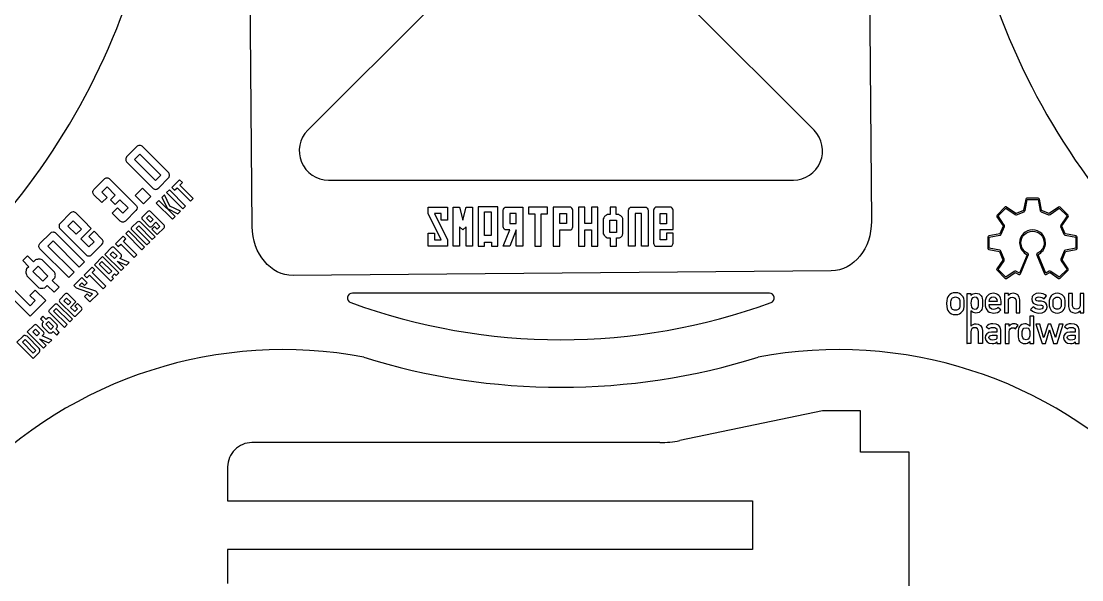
# Model space of a CAD drawing. Extents: x 699 to 13006, y 967 to 6587.
# Drawn here: x 3658.2 to 3966.7, y 3979.3 to 4142 of the extents above; entities that cross this region are included whole.
import ezdxf

# ---------------------------------------------------------------- set-up
doc = ezdxf.new("R2010")
doc.units = 0
doc.layers.add('Plantilla_LASERCUT_Illustrator_V2.0', color=7, linetype='CONTINUOUS')

msp = doc.modelspace()

# ---------------------------------------------------------------- linework, layer by layer
at = {"layer": 'Plantilla_LASERCUT_Illustrator_V2.0', "color": 3}
for points in [[(3725.36988, 4082.1804), (3723.251475, 4334.02281)], [(3903.382778, 4332.486915), (3905.498183, 4083.75855)], [(3691.70286, 4105.373048), (3688.95321, 4102.623398)], [(3700.90653, 4098.002468), (3693.535958, 4105.373048)], [(3688.95321, 4100.7903), (3696.32379, 4093.419728)], [(3679.302803, 4092.97299), (3682.357973, 4096.028153)], [(3683.88555, 4096.028153), (3691.548908, 4088.364795)], [(3698.144153, 4093.432455), (3701.046563, 4096.334858)], [(3686.966168, 4083.782047), (3684.662063, 4086.086152), (3686.189648, 4087.613738), (3687.717225, 4086.086152), (3689.24481, 4087.613738), (3686.864325, 4089.994215), (3685.4895, 4088.619398), (3684.140138, 4089.968753), (3685.514963, 4091.343578), (3683.134478, 4093.724063), (3681.6069, 4092.196478), (3683.134478, 4090.6689), (3681.6069, 4089.141315)], [(3681.6069, 4089.141315), (3679.302803, 4091.445413)], [(3950.405641, 4090.154805), (3950.405641, 4090.151805), (3949.799798, 4086.89928), (3949.799798, 4086.89628)], [(3950.193293, 4086.833482), (3950.791336, 4090.05321), (3950.793091, 4090.05333)], [(3954.001291, 4090.453898), (3950.769068, 4090.453898), (3950.769466, 4090.453035)], [(3950.793091, 4090.05333), (3953.976908, 4090.05333), (3954.578071, 4086.827355), (3954.579571, 4086.827355)], [(3950.796091, 4090.06848), (3950.797591, 4090.07673)], [(3950.797591, 4090.07673), (3950.797591, 4090.06998)], [(3954.970958, 4086.903142), (3954.366676, 4090.143165)], [(3672.506273, 4086.12021), (3669.461303, 4083.07524)], [(3676.33272, 4083.824737), (3674.037248, 4086.12021)], [(3691.548908, 4086.83721), (3688.493745, 4083.782047)], [(3694.98171, 4086.553725), (3693.40776, 4084.979775)], [(3699.71667, 4082.605732), (3695.768678, 4086.553725)], [(3799.32372, 4087.833068), (3804.07056, 4087.833068), (3804.07056, 4076.422672), (3802.184813, 4076.422672), (3802.184813, 4081.181497), (3800.276085, 4076.422672), (3798.387345, 4076.422672), (3800.276085, 4081.181497)], [(3798.387345, 4082.133862), (3798.387345, 4086.895687)], [(3817.710465, 4087.833068), (3812.963625, 4087.833068), (3812.963625, 4076.422672), (3814.852373, 4076.422672), (3814.852373, 4081.181497), (3817.710465, 4081.181497)], [(3818.64684, 4082.133862), (3818.64684, 4086.895687)], [(3831.997935, 4085.666512), (3831.248438, 4085.666512), (3831.248438, 4087.833068), (3829.526588, 4087.833068), (3829.526588, 4085.666512), (3828.714128, 4085.666512)], [(3840.515258, 4086.895687), (3840.515258, 4076.422672), (3838.62552, 4076.422672), (3838.62552, 4085.943322), (3836.751773, 4085.943322), (3836.751773, 4076.422672), (3834.83505, 4076.422672), (3834.83505, 4086.895687)], [(3835.768425, 4087.833068), (3839.581883, 4087.833068)], [(3842.12319, 4086.895687), (3842.12319, 4077.375037)], [(3846.870023, 4087.833068), (3843.060563, 4087.833068)], [(3847.807395, 4084.022602), (3847.807395, 4086.895687)], [(3944.333408, 4087.772655), (3944.347508, 4087.788255), (3942.053723, 4085.502277), (3942.052223, 4085.499277)], [(3944.178428, 4082.585805), (3944.175428, 4082.592555), (3942.357886, 4085.24079), (3944.612633, 4087.48773), (3947.295218, 4085.646765)], [(3947.537333, 4085.966122), (3947.534333, 4085.969122), (3944.811151, 4087.839743), (3944.809651, 4087.839743)], [(3949.794923, 4086.88083), (3949.776248, 4086.87783), (3947.580833, 4085.970622), (3947.576333, 4085.969122)], [(3947.748046, 4085.607765), (3949.910671, 4086.50091), (3949.876321, 4086.48996)], [(3954.896543, 4086.49008), (3954.862193, 4086.50103), (3957.018571, 4085.609445)], [(3957.201016, 4085.966692), (3957.192991, 4085.969692), (3954.997583, 4086.878467), (3954.980408, 4086.881467)], [(3959.966138, 4087.843193), (3959.963138, 4087.840193), (3957.241516, 4085.972692), (3957.240016, 4085.971192)], [(3957.469831, 4085.643795), (3960.158663, 4087.491), (3962.411843, 4085.2425), (3960.594316, 4082.592705), (3960.591316, 4082.585955)], [(3962.721991, 4085.498002), (3962.718991, 4085.501002), (3960.433013, 4087.782293)], [(3681.657173, 4078.500285), (3679.3617, 4080.795757), (3677.831723, 4079.26578), (3679.3617, 4077.735795), (3677.846708, 4076.22081), (3675.473295, 4078.594222), (3678.518265, 4081.639192), (3676.33272, 4083.824737)], [(3692.745803, 4083.53085), (3697.087275, 4079.189377), (3696.3003, 4078.402395), (3692.352308, 4082.350387), (3691.57845, 4081.57653), (3695.526443, 4077.628537), (3694.72635, 4076.828452), (3690.384878, 4081.169925)], [(3690.384878, 4081.956892), (3691.95882, 4083.530842)], [(3693.40776, 4084.192807), (3695.381753, 4082.218815)], [(3696.168728, 4082.218807), (3697.34919, 4083.39927), (3698.529653, 4082.218807), (3697.742678, 4081.431832), (3696.955695, 4082.218807), (3696.168728, 4081.43184), (3697.74924, 4079.851335), (3699.71667, 4081.818765)], [(3827.51193, 4084.397355), (3827.51193, 4080.025267)], [(3833.196143, 4080.025267), (3833.196143, 4084.522275)], [(3847.807395, 4077.375037), (3847.807395, 4080.228135), (3845.917658, 4080.228135), (3845.917658, 4078.339395), (3844.012928, 4078.339395), (3844.012928, 4081.294425), (3847.807395, 4081.294425), (3847.807395, 4084.022602)], [(3942.022598, 4085.027707), (3943.835453, 4082.38416)], [(3943.847903, 4082.329485), (3943.844903, 4082.32146), (3942.873676, 4080.060465), (3942.872176, 4080.053715)], [(3961.891171, 4080.06552), (3960.927751, 4082.321827), (3960.923251, 4082.329852)], [(3960.935701, 4082.384527), (3962.750116, 4085.028075), (3962.750116, 4085.029575)], [(3663.618195, 4077.23613), (3666.663165, 4080.2811)], [(3668.19315, 4080.280102), (3676.578555, 4071.89469), (3675.048578, 4070.364712), (3667.41267, 4078.00062), (3665.913668, 4076.501617), (3673.549575, 4068.86571), (3672.003608, 4067.319742), (3663.618195, 4075.705147)], [(3669.4623, 4081.545255), (3677.082218, 4073.925337)], [(3800.276085, 4081.181497), (3799.32372, 4081.181497)], [(3942.837751, 4080.027165), (3939.691411, 4079.444737), (3939.684661, 4079.443237)], [(3942.850216, 4075.303282), (3942.843466, 4075.306282), (3939.800183, 4075.866847), (3939.800183, 4079.058472), (3942.913733, 4079.634645), (3942.915233, 4079.634645)], [(3943.246261, 4079.918835), (3944.198753, 4082.140792)], [(3960.570991, 4082.140942), (3960.562966, 4082.156542), (3961.523266, 4079.908042)], [(3961.855853, 4079.634787), (3961.857353, 4079.634787), (3964.974023, 4079.057047), (3964.974023, 4075.86855), (3961.930741, 4075.306425), (3961.923991, 4075.304925)], [(3965.087446, 4079.44254), (3965.037496, 4079.258295), (3965.073421, 4079.447227), (3961.934896, 4080.028095)], [(3678.612203, 4073.92434), (3681.657173, 4076.96931)], [(3828.589215, 4078.886032), (3829.463625, 4078.886032), (3829.463625, 4076.422672), (3831.306398, 4076.422672), (3831.306398, 4078.886032), (3832.180815, 4078.886032)], [(3843.060563, 4076.422672), (3846.870023, 4076.422672)], [(3939.402031, 4079.077852), (3939.402031, 4075.84875)], [(3965.373196, 4075.849627), (3965.373196, 4079.07873)], [(3662.333055, 4072.45332), (3661.74045, 4071.860715), (3659.991615, 4073.60955), (3658.617533, 4072.235467), (3660.366368, 4070.486632), (3659.69481, 4069.815075)], [(3684.45285, 4076.024872), (3682.48542, 4074.057435), (3687.22038, 4069.322475), (3688.007348, 4070.109442), (3686.033355, 4072.083435), (3688.79433, 4070.896425), (3689.581305, 4071.6834), (3686.820338, 4072.870417)], [(3687.213818, 4074.050887), (3685.239833, 4076.02488)], [(3686.820338, 4072.870417), (3687.213818, 4073.263897)], [(3939.694028, 4075.480252), (3939.695528, 4075.480252), (3942.752866, 4074.916567)], [(3942.802816, 4074.866692), (3943.752188, 4072.476097), (3943.755188, 4072.468072)], [(3944.111813, 4072.6458), (3943.168688, 4075.023907), (3943.167188, 4075.026907)], [(3950.535743, 4074.12612), (3950.777768, 4073.980905), (3948.554251, 4068.598545), (3947.531498, 4069.14975)], [(3948.890506, 4068.366172), (3948.893506, 4068.372922), (3951.154493, 4073.844277), (3951.154493, 4073.845777)], [(3950.589541, 4074.584235), (3950.580166, 4074.59226), (3950.567716, 4074.600285)], [(3951.024946, 4074.301732), (3951.020446, 4074.304732), (3950.736256, 4074.47337), (3950.734756, 4074.47337)], [(3953.603206, 4073.85396), (3953.603206, 4073.85246), (3955.870441, 4068.39672)], [(3954.035731, 4074.475357), (3954.032731, 4074.473857), (3953.759476, 4074.308347)], [(3953.978288, 4073.99253), (3953.973788, 4074.001905), (3953.973788, 4074.00153)], [(3953.973788, 4074.00153), (3953.976788, 4073.99703)], [(3957.236543, 4069.148047), (3956.216911, 4068.599985), (3953.984026, 4073.974522), (3954.236971, 4074.127545), (3954.230221, 4074.126045)], [(3954.196546, 4074.600285), (3954.179371, 4074.589335), (3954.163771, 4074.573735)], [(3961.602323, 4075.020735), (3960.649838, 4072.637947)], [(3961.013851, 4072.477057), (3961.015351, 4072.480057), (3961.974083, 4074.873772)], [(3962.019308, 4074.917497), (3965.075078, 4075.481182), (3965.078078, 4075.482682)], [(3667.814445, 4068.908685), (3664.207853, 4072.515277)], [(3943.756688, 4072.427422), (3942.012541, 4069.893172)], [(3947.070863, 4069.121647), (3944.608441, 4067.433712), (3942.353693, 4069.68378), (3944.086913, 4072.202415), (3944.088413, 4072.203915)], [(3960.691988, 4072.196047), (3962.411153, 4069.68054), (3960.161093, 4067.43048), (3957.692431, 4069.126222)], [(3962.748631, 4069.89915), (3961.013851, 4072.433407), (3961.012351, 4072.436407)], [(3659.75781, 4067.84739), (3663.25548, 4064.34972)], [(3665.0193, 4064.302755), (3665.721833, 4065.005287), (3667.705508, 4063.021605), (3669.189518, 4064.505615), (3667.205843, 4066.489297), (3667.908375, 4067.19183)], [(3893.843273, 4069.293015), (3737.257853, 4067.917155)], [(3942.045316, 4069.42785), (3942.049816, 4069.42335), (3944.343601, 4067.134245)], [(3944.807356, 4067.085892), (3944.810356, 4067.087392), (3947.310248, 4068.800317), (3947.314748, 4068.804817)], [(3947.330798, 4068.804817), (3947.333798, 4068.803317), (3948.436186, 4068.208402), (3948.437686, 4068.206902)], [(3956.327956, 4068.20778), (3956.329456, 4068.20928), (3957.442778, 4068.805755), (3957.447278, 4068.808755)], [(3957.461378, 4068.79938), (3957.462878, 4068.79938), (3959.959651, 4067.084895), (3959.964151, 4067.081895)], [(3960.421651, 4067.12712), (3960.423151, 4067.12862), (3962.720056, 4069.425532), (3962.726806, 4069.432282)], [(3670.958693, 4062.530715), (3669.38475, 4060.956765)], [(3672.932685, 4061.34369), (3671.74566, 4062.530715)], [(3675.693653, 4058.582722), (3674.506635, 4059.76974), (3673.71966, 4058.982772), (3674.506643, 4058.195797), (3673.71966, 4057.408815), (3672.49329, 4058.635192), (3674.067233, 4060.209142), (3672.932685, 4061.34369)], [(3933.318188, 4048.13997), (3933.318188, 4062.68151), (3934.461143, 4062.68151), (3934.461143, 4062.09201)], [(3945.365221, 4062.07881), (3945.346846, 4062.07881), (3945.346846, 4062.68151), (3944.203891, 4062.68151), (3944.203891, 4057.043835), (3944.204131, 4057.043835)], [(3947.578868, 4060.398885), (3947.578868, 4057.043835), (3948.706981, 4057.043835), (3948.706981, 4060.79631)], [(3955.751933, 4061.156535), (3956.456491, 4061.977635)], [(3963.981316, 4059.319935), (3963.981316, 4062.68151), (3962.853068, 4062.68151), (3962.853068, 4058.92251), (3962.852708, 4058.92251)], [(3966.194618, 4057.64661), (3966.226118, 4057.64661), (3966.226118, 4057.043835), (3967.349363, 4057.043835), (3967.349363, 4062.68151), (3966.226118, 4062.68151), (3966.226118, 4059.319935)], [(3666.36186, 4057.933882), (3667.93581, 4059.507825)], [(3668.722778, 4059.507825), (3673.064258, 4055.166352), (3672.27729, 4054.379385), (3668.329298, 4058.327377), (3667.55544, 4057.55352), (3671.503433, 4053.605527), (3670.70334, 4052.805435), (3666.36186, 4057.146915)], [(3669.384735, 4060.16979), (3673.332728, 4056.221797)], [(3674.11971, 4056.221805), (3675.693653, 4057.795747)], [(3934.461143, 4057.64661), (3934.448018, 4053.174885)], [(3942.100553, 4060.372635), (3939.727546, 4060.372635)], [(3939.727546, 4059.43656), (3943.241813, 4059.43656)], [(3943.126853, 4057.89621), (3942.299206, 4058.58921)], [(3943.241813, 4059.43656), (3943.241813, 4060.372635)], [(3944.204131, 4057.043835), (3945.347078, 4057.043835), (3945.347078, 4060.398885)], [(3952.562828, 4058.77011), (3951.774571, 4057.986735), (3951.774571, 4057.986435)], [(3953.763188, 4059.410835), (3954.763343, 4059.32016)], [(3954.955538, 4060.398885), (3954.019501, 4060.470135)], [(3665.699895, 4055.461882), (3665.385105, 4055.147092), (3664.480088, 4056.05211), (3663.771818, 4055.343832), (3664.676835, 4054.438815), (3664.33581, 4054.097797)], [(3668.53302, 4053.625717), (3666.670515, 4055.488222)], [(3951.593926, 4048.13997), (3952.730326, 4048.13997), (3952.730326, 4056.04866), (3951.593926, 4056.04866), (3951.593926, 4053.174885)], [(3661.890045, 4053.46206), (3659.922608, 4051.494645), (3664.657575, 4046.75967), (3665.444543, 4047.546645), (3663.47055, 4049.520645), (3666.231518, 4048.33362), (3667.018485, 4049.120595), (3664.257525, 4050.30762)], [(3664.651005, 4051.488045), (3662.677013, 4053.46206)], [(3664.36203, 4053.074722), (3666.172065, 4051.264695)], [(3667.090215, 4051.23852), (3667.457468, 4051.605795), (3668.480528, 4050.58272), (3669.241268, 4051.343445), (3668.218208, 4052.36652), (3668.58546, 4052.733772)], [(3934.448018, 4051.494945), (3934.448018, 4048.13997), (3933.311498, 4048.13997), (3933.318188, 4048.13997)], [(3937.809496, 4051.88577), (3937.809496, 4048.13997), (3936.686243, 4048.13997), (3936.686243, 4051.494945)], [(3938.906461, 4053.01566), (3939.798226, 4052.34066)], [(3942.023318, 4052.05332), (3942.023318, 4051.46217), (3940.451813, 4051.46217)], [(3942.023318, 4048.13997), (3943.159703, 4048.13997), (3943.159703, 4051.989195)], [(3945.552428, 4053.174885), (3945.539303, 4053.174885), (3945.539303, 4053.777585), (3944.402783, 4053.777585), (3944.402783, 4048.13997), (3944.402888, 4048.13997)], [(3944.402888, 4048.13997), (3945.539288, 4048.13997), (3945.539288, 4051.53267)], [(3947.386673, 4052.41791), (3948.201181, 4053.406485)], [(3961.698203, 4053.01566), (3962.589968, 4052.34066)], [(3964.815188, 4052.05332), (3964.815188, 4051.46217), (3963.243556, 4051.46217)], [(3964.815188, 4048.13997), (3965.938298, 4048.13997), (3965.938298, 4051.989195)], [(3658.68354, 4050.25557), (3656.899725, 4048.47177), (3661.634685, 4043.736795), (3663.379148, 4045.48122)], [(3663.379148, 4046.68797), (3659.863988, 4050.20307)], [(3664.257525, 4050.30762), (3664.651013, 4050.70107)], [(3940.670153, 4050.526095), (3942.023318, 4050.526095), (3942.023318, 4050.115545)], [(3941.998741, 4048.640895), (3942.023791, 4048.640895), (3942.023791, 4048.13997), (3942.023318, 4048.13997)], [(3951.593926, 4048.722945), (3951.593926, 4048.13997)], [(3963.455461, 4050.526095), (3964.815061, 4050.526095), (3964.815061, 4050.115545), (3964.815188, 4050.115545)], [(3964.788781, 4048.640895), (3964.815031, 4048.640895), (3964.815031, 4048.13997), (3964.815188, 4048.13997)]]:
    msp.add_lwpolyline(points, dxfattribs=at)
at = {"layer": 'Plantilla_LASERCUT_Illustrator_V2.0', "color": 5}
for points in [[(3741.534252, 4110.199316), (3778.084617, 4146.749666)], [(3888.802205, 4110.199316), (3852.251847, 4146.749666)], [(3747.54344, 4095.691864), (3882.793025, 4095.691864)], [(3875.833565, 4062.779651), (3754.502885, 4062.779651)], [(3891.29393, 4028.465779), (3849.738192, 4019.849329)], [(3902.341685, 4028.465779), (3891.29393, 4028.465779)], [(3902.341685, 4016.426629), (3902.341685, 4028.465779)], [(3843.986907, 4019.259379), (3725.29436, 4019.259379)], [(3916.505473, 4016.426629), (3902.341685, 4016.426629)], [(3916.505473, 3973.935154), (3916.505473, 4016.426629)], [(3718.212522, 4012.177429), (3718.212522, 4002.262804)], [(3718.212522, 4002.262804), (3870.898085, 4002.262804)], [(3870.898085, 4002.262804), (3870.898085, 3988.099054)], [(3718.212522, 3988.099054), (3718.212522, 3978.184354)], [(3870.898085, 3988.099054), (3718.212522, 3988.099054)]]:
    msp.add_lwpolyline(points, dxfattribs=at)
at = {"layer": 'Plantilla_LASERCUT_Illustrator_V2.0', "color": 3}
for points in [[(3697.240335, 4095.558338), (3691.104548, 4101.694125), (3692.632133, 4103.22171), (3698.76792, 4097.085923)], [(3704.270985, 4094.242823), (3705.031733, 4095.00357), (3704.23164, 4095.803655), (3701.949413, 4093.521428), (3702.749498, 4092.721343), (3703.510245, 4093.482083), (3707.44512, 4089.547215), (3708.205853, 4090.307948)], [(3691.306245, 4091.177288), (3693.724913, 4088.75862), (3695.888985, 4090.9227), (3693.470318, 4093.341368)], [(3701.249955, 4092.82197), (3700.462973, 4092.034995), (3705.197933, 4087.300035), (3705.984915, 4088.08701)], [(3697.43979, 4089.01179), (3702.17475, 4084.27683), (3702.961733, 4085.063805), (3698.226773, 4089.798765)], [(3699.85317, 4091.398965), (3699.092423, 4090.638218), (3700.66638, 4087.3854), (3703.7487, 4085.850795), (3704.535668, 4086.637762), (3701.42712, 4088.09367)], [(3695.775428, 4083.39927), (3694.594965, 4084.579732), (3695.381948, 4085.366715), (3696.56241, 4084.186252)], [(3776.518928, 4087.833068), (3782.206133, 4087.833068), (3782.206133, 4084.022602), (3780.313395, 4084.022602), (3780.313395, 4085.928337), (3778.411665, 4085.928337), (3782.206133, 4078.339395), (3782.206133, 4076.422672), (3776.518928, 4076.422672), (3776.518928, 4080.228135), (3778.411665, 4080.228135), (3778.411665, 4078.339395), (3780.313395, 4078.339395), (3776.518928, 4085.928337)], [(3787.601535, 4087.833068), (3789.490275, 4087.833068), (3789.490275, 4076.422672), (3787.601535, 4076.422672), (3787.601535, 4082.133862), (3786.65217, 4081.181497), (3785.699805, 4082.133862), (3785.699805, 4076.422672), (3783.807068, 4076.422672), (3783.807068, 4087.833068), (3785.699805, 4087.833068), (3786.65217, 4084.022602)], [(3791.071223, 4087.86804), (3791.071223, 4076.422672), (3792.95697, 4076.422672), (3792.95697, 4077.62487), (3794.986613, 4077.62487), (3794.986613, 4076.422672), (3796.78242, 4076.422672), (3796.78242, 4087.86804)], [(3794.8617, 4086.41601), (3794.8617, 4079.525602), (3792.95697, 4079.525602), (3792.95697, 4086.41601)], [(3800.276085, 4083.070237), (3802.184813, 4083.070237), (3802.184813, 4085.928337), (3800.276085, 4085.928337)], [(3809.43798, 4085.916345), (3811.26876, 4085.916345), (3811.26876, 4087.833068), (3805.772423, 4087.833068), (3805.772423, 4085.916345), (3807.599205, 4085.916345), (3807.599205, 4076.422672), (3809.43798, 4076.422672)], [(3814.852373, 4085.928337), (3816.7611, 4085.928337), (3816.7611, 4083.070237), (3814.852373, 4083.070237)], [(3824.04924, 4087.833068), (3824.04924, 4083.070237), (3822.14451, 4083.070237), (3822.14451, 4087.833068), (3820.258763, 4087.833068), (3820.258763, 4076.422672), (3822.14451, 4076.422672), (3822.14451, 4081.181497), (3824.04924, 4081.181497), (3824.04924, 4076.422672), (3825.938978, 4076.422672), (3825.938978, 4087.833068)], [(3831.997935, 4085.666512)], [(3835.768425, 4087.833068)], [(3845.917658, 4082.961315), (3844.012928, 4082.961315), (3844.012928, 4085.928337), (3845.917658, 4085.928337)], [(3675.646178, 4081.451317), (3674.131185, 4079.936332), (3671.757773, 4082.309745), (3673.272758, 4083.824737)], [(3829.401668, 4080.462975), (3829.401668, 4084.069575), (3831.306398, 4084.069575), (3831.306398, 4080.462975)], [(3687.86922, 4077.841057), (3688.629968, 4078.601805), (3687.829875, 4079.401897), (3685.547648, 4077.119662), (3686.347733, 4076.319577), (3687.10848, 4077.080325), (3691.043355, 4073.14545), (3691.804088, 4073.90619)], [(3689.331278, 4080.903292), (3688.544295, 4080.116317), (3693.279263, 4075.381357), (3694.066238, 4076.168332)], [(3663.618195, 4077.23613)], [(3679.436295, 4071.034552), (3684.18438, 4066.286475), (3684.971355, 4067.07345), (3684.472935, 4067.57187), (3685.312373, 4068.411315), (3685.810793, 4067.912895), (3686.558423, 4068.660517), (3681.810338, 4073.408602)], [(3686.033355, 4073.657392), (3685.24638, 4072.870417), (3684.065918, 4074.05088), (3684.852893, 4074.837855)], [(3664.410668, 4066.22247), (3661.521593, 4069.111545), (3663.052575, 4070.642527), (3665.94165, 4067.753452)], [(3662.3331, 4072.45332)], [(3678.80058, 4068.772417), (3679.561313, 4069.533157), (3678.761228, 4070.333242), (3676.479008, 4068.051022), (3677.279093, 4067.25093), (3678.039833, 4068.01167), (3681.9747, 4064.076795), (3682.735448, 4064.837542)], [(3681.613598, 4072.005165), (3684.472943, 4069.14582), (3683.685968, 4068.358837), (3680.826623, 4071.218182)], [(3673.416765, 4064.988787), (3675.77769, 4067.349712), (3677.358203, 4065.769207), (3676.57122, 4064.982225), (3675.784245, 4065.769207), (3674.997278, 4064.982232), (3679.719128, 4063.408282), (3680.512658, 4062.614752), (3678.151733, 4060.253827), (3676.57122, 4061.834332), (3677.358203, 4062.621307), (3678.145178, 4061.834332), (3678.932145, 4062.6213), (3674.210295, 4064.195257)], [(3660.698145, 4062.1362), (3662.228123, 4060.606215), (3660.71313, 4059.09123), (3653.093213, 4066.711147), (3651.563235, 4065.18117), (3660.714135, 4056.03027), (3665.289083, 4060.605217), (3662.228123, 4063.666177)], [(3672.585105, 4060.117335), (3671.798123, 4059.330352), (3670.57176, 4060.556722), (3671.358735, 4061.343697)], [(3666.775448, 4052.23542), (3665.280195, 4053.730635), (3666.067163, 4054.517602), (3667.562415, 4053.02235)], [(3663.47055, 4051.094595), (3662.683568, 4050.30762), (3661.503105, 4051.488045), (3662.290088, 4052.27502)], [(3958.515788, 4048.13997), (3959.515808, 4048.13997), (3961.318921, 4053.777585), (3960.120136, 4053.777585), (3959.036288, 4049.81997), (3959.016563, 4049.81997), (3957.738953, 4053.777585), (3956.917861, 4053.777585), (3955.635383, 4049.81997), (3955.617008, 4049.81997), (3954.538156, 4053.777585), (3953.339371, 4053.777585), (3955.140773, 4048.13997), (3956.135941, 4048.13997), (3957.316726, 4052.091045), (3957.341776, 4052.091045), (3958.515998, 4048.13997)], [(3658.480223, 4048.46517), (3659.267205, 4049.252145), (3662.415105, 4046.104245), (3661.62813, 4045.31727)]]:
    msp.add_lwpolyline(points, close=True, dxfattribs=at)
at = {"layer": 'Plantilla_LASERCUT_Illustrator_V2.0', "color": 5}
for points in [[(3641.703755, 4072.801129), (3665.29984, 4096.397215), (3682.616936, 4125.522278), (3692.077467, 4157.523041)], [(3938.25899, 4157.523041), (3947.719521, 4125.522278), (3965.036618, 4096.397215), (3988.632703, 4072.801129)], [(3741.534252, 4110.199316), (3739.103766, 4107.768827), (3738.376692, 4104.11357), (3739.692063, 4100.937985)], [(3890.644396, 4100.937989), (3891.959765, 4104.113573), (3891.23269, 4107.768828), (3888.802205, 4110.199316)], [(3739.692063, 4100.937985), (3741.007434, 4097.762401), (3744.106211, 4095.691864), (3747.54344, 4095.691864)], [(3882.793025, 4095.691864), (3886.230252, 4095.691867), (3889.329027, 4097.762405), (3890.644396, 4100.937989)], [(3753.108041, 4061.609675), (3752.988489, 4060.932944), (3753.371965, 4060.268033), (3754.01759, 4060.032604)], [(3754.502885, 4062.779651), (3753.815674, 4062.779682), (3753.227592, 4062.286407), (3753.108041, 4061.609675)], [(3877.228423, 4061.609683), (3877.108867, 4062.286416), (3876.520778, 4062.779689), (3875.833565, 4062.779651)], [(3876.318875, 4060.032604), (3876.964502, 4060.268034), (3877.347979, 4060.932949), (3877.228423, 4061.609683)], [(3754.01759, 4060.032604), (3793.51232, 4045.628351), (3836.824145, 4045.628351), (3876.318875, 4060.032604)], [(3757.822707, 4044.120154), (3715.889169, 4052.063682), (3672.785486, 4038.233672), (3643.30163, 4007.375554)], [(3987.03482, 4007.375554), (3957.550966, 4038.23367), (3914.447285, 4052.063679), (3872.51375, 4044.120154)], [(3757.822707, 4044.120154), (3795.163356, 4032.455935), (3835.173101, 4032.455935), (3872.51375, 4044.120154)], [(3725.29436, 4019.259379), (3723.416125, 4019.259364), (3721.614823, 4018.513224), (3720.286721, 4017.1851)], [(3843.986907, 4019.259379), (3845.919105, 4019.259369), (3847.846235, 4019.457048), (3849.738192, 4019.849329)], [(3720.286721, 4017.1851), (3718.958619, 4015.856977), (3718.212507, 4014.055664), (3718.212522, 4012.177429)]]:
    msp.add_open_spline(points, degree=3, dxfattribs=at)
at = {"layer": 'Plantilla_LASERCUT_Illustrator_V2.0', "color": 3}
for points in [[(3692.619405, 4105.754948), (3692.262968, 4105.754933), (3691.957448, 4105.627635), (3691.70286, 4105.373048)], [(3693.535958, 4105.373048), (3693.281363, 4105.627635), (3692.97582, 4105.754903), (3692.619405, 4105.754948)], [(3688.95321, 4102.623398), (3688.698623, 4102.36881), (3688.571348, 4102.063253), (3688.571318, 4101.70686)], [(3688.571318, 4101.70686), (3688.571325, 4101.350408), (3688.698623, 4101.044888), (3688.95321, 4100.7903)], [(3701.28843, 4097.187765), (3701.254455, 4097.51025), (3701.127173, 4097.781825), (3700.90653, 4098.002468)], [(3682.357973, 4096.028153), (3682.570125, 4096.240313), (3682.82469, 4096.342178), (3683.121758, 4096.333673)], [(3683.121758, 4096.333673), (3683.41878, 4096.342148), (3683.673383, 4096.240305), (3683.88555, 4096.028153)], [(3701.046563, 4096.334858), (3701.233223, 4096.589483), (3701.313878, 4096.873763), (3701.28843, 4097.187765)], [(3678.984555, 4092.19647), (3678.984555, 4092.501983), (3679.090635, 4092.760823), (3679.302803, 4092.97299)], [(3679.302803, 4091.445413), (3679.09065, 4091.657565), (3678.984578, 4091.907945), (3678.984555, 4092.19647)], [(3696.32379, 4093.419728), (3696.578378, 4093.165133), (3696.862695, 4093.025115), (3697.17669, 4092.999653)], [(3697.17669, 4092.999653), (3697.482195, 4092.982703), (3697.804688, 4093.12695), (3698.144153, 4093.432455)], [(3950.769466, 4090.453035), (3950.576431, 4090.453035), (3950.444791, 4090.33677), (3950.405641, 4090.154805)], [(3950.797591, 4090.06998), (3950.797111, 4090.06773), (3950.796091, 4090.070228), (3950.796091, 4090.06848)], [(3954.366676, 4090.143165), (3954.337651, 4090.335075), (3954.191543, 4090.453898), (3954.001291, 4090.453898)], [(3673.27176, 4086.432), (3672.971963, 4086.432), (3672.717128, 4086.327067), (3672.506273, 4086.12021)], [(3674.037248, 4086.12021), (3673.818398, 4086.33906), (3673.565565, 4086.439995), (3673.27176, 4086.432)], [(3691.548908, 4088.364795), (3691.76106, 4088.152628), (3691.867193, 4087.893818), (3691.867148, 4087.588283)], [(3691.867148, 4087.588283), (3691.86714, 4087.299727), (3691.761068, 4087.04937), (3691.548908, 4086.83721)], [(3695.37519, 4086.711112), (3695.222183, 4086.715612), (3695.091008, 4086.663037), (3694.98171, 4086.553725)], [(3695.768678, 4086.553725), (3695.65938, 4086.663022), (3695.528168, 4086.71544), (3695.37519, 4086.711112)], [(3798.387345, 4086.895687), (3798.387345, 4087.153515), (3798.473288, 4087.37637), (3798.65217, 4087.552253)], [(3798.65217, 4087.552253), (3798.840045, 4087.743128), (3799.065893, 4087.833068), (3799.32372, 4087.833068)], [(3818.366025, 4087.552253), (3818.186145, 4087.743128), (3817.971293, 4087.833068), (3817.710465, 4087.833068)], [(3818.64684, 4086.895687), (3818.64684, 4087.153515), (3818.552903, 4087.37637), (3818.366025, 4087.552253)], [(3828.261428, 4085.396692), (3828.14451, 4085.326717), (3828.050573, 4085.252782), (3827.98062, 4085.178832)], [(3828.714128, 4085.666512), (3828.535245, 4085.568577), (3828.386348, 4085.478637), (3828.261428, 4085.396692)], [(3832.430648, 4085.416672), (3832.31373, 4085.482597), (3832.17282, 4085.568577), (3831.997935, 4085.666512)], [(3832.727453, 4085.209815), (3832.653503, 4085.271765), (3832.555568, 4085.338725), (3832.430648, 4085.416672)], [(3834.83505, 4086.895687), (3834.83505, 4087.153515), (3834.920993, 4087.37637), (3835.096875, 4087.552253)], [(3835.096875, 4087.552253), (3835.287743, 4087.743128), (3835.5066, 4087.833068), (3835.768425, 4087.833068)], [(3839.581883, 4087.833068), (3839.835713, 4087.833068), (3840.05457, 4087.743128), (3840.23445, 4087.552253)], [(3840.23445, 4087.552253), (3840.42132, 4087.37637), (3840.515258, 4087.153515), (3840.515258, 4086.895687)], [(3842.389013, 4087.552253), (3842.209133, 4087.37637), (3842.12319, 4087.153515), (3842.12319, 4086.895687)], [(3843.060563, 4087.833068), (3842.798738, 4087.833068), (3842.579888, 4087.743128), (3842.389013, 4087.552253)], [(3847.529588, 4087.552253), (3847.346708, 4087.743128), (3847.12785, 4087.833068), (3846.870023, 4087.833068)], [(3847.807395, 4086.895687), (3847.807395, 4087.153515), (3847.713458, 4087.37637), (3847.529588, 4087.552253)], [(3942.052223, 4085.499277), (3941.931683, 4085.369887), (3941.906581, 4085.182492), (3942.022598, 4085.027707)], [(3944.572306, 4087.897568), (3944.490038, 4087.889543), (3944.398433, 4087.852943), (3944.333408, 4087.772655)], [(3944.809651, 4087.839743), (3944.734651, 4087.889168), (3944.654581, 4087.905443), (3944.572306, 4087.897568)], [(3947.295218, 4085.646765), (3947.438191, 4085.538307), (3947.594776, 4085.534362), (3947.748046, 4085.607765)], [(3947.576333, 4085.969122), (3947.579333, 4085.970622), (3947.518283, 4085.980447), (3947.537333, 4085.966122)], [(3949.790423, 4086.88383), (3949.782923, 4086.87543), (3949.774223, 4086.87633), (3949.794923, 4086.88083)], [(3949.799798, 4086.89628), (3949.801298, 4086.90738), (3949.798298, 4086.89253), (3949.790423, 4086.88383)], [(3949.876321, 4086.48996), (3949.972141, 4086.510435), (3950.037398, 4086.56151), (3950.088676, 4086.61956)], [(3950.088676, 4086.61956), (3950.139676, 4086.67731), (3950.179366, 4086.745155), (3950.193293, 4086.833482)], [(3954.579571, 4086.827355), (3954.596071, 4086.741337), (3954.634546, 4086.675112), (3954.685748, 4086.61812)], [(3954.685748, 4086.61812), (3954.736898, 4086.56112), (3954.800843, 4086.510667), (3954.896543, 4086.49008)], [(3954.983408, 4086.885967), (3954.974933, 4086.895417), (3954.969308, 4086.911242), (3954.970958, 4086.903142)], [(3954.980408, 4086.881467), (3955.001783, 4086.876967), (3954.991958, 4086.876967), (3954.983408, 4086.885967)], [(3957.018571, 4085.609445), (3957.174136, 4085.529435), (3957.328373, 4085.544795), (3957.469831, 4085.643795)], [(3957.240016, 4085.971192), (3957.247516, 4085.975692), (3957.185341, 4085.974192), (3957.201016, 4085.966692)], [(3960.433013, 4087.782293), (3960.304418, 4087.921103), (3960.108683, 4087.932765), (3959.966138, 4087.843193)], [(3962.750116, 4085.029575), (3962.864648, 4085.18397), (3962.840348, 4085.36886), (3962.721991, 4085.498002)], [(3669.149513, 4082.309745), (3669.142763, 4082.016945), (3669.24345, 4081.764112), (3669.4623, 4081.545255)], [(3669.461303, 4083.07524), (3669.254438, 4082.864377), (3669.15051, 4082.610547), (3669.149513, 4082.309745)], [(3687.729945, 4083.45108), (3687.432923, 4083.459555), (3687.178328, 4083.569887), (3686.966168, 4083.782047)], [(3688.493745, 4083.782047), (3688.281578, 4083.56988), (3688.026968, 4083.459577), (3687.729945, 4083.45108)], [(3691.95882, 4083.530842), (3692.068133, 4083.640147), (3692.199338, 4083.692557), (3692.352315, 4083.688237)], [(3692.352315, 4083.688237), (3692.50533, 4083.692737), (3692.636498, 4083.640162), (3692.745803, 4083.53085)], [(3693.40776, 4084.979775), (3693.298455, 4084.87047), (3693.243855, 4084.737075), (3693.24381, 4084.579732)], [(3693.24381, 4084.579732), (3693.24381, 4084.43112), (3693.298485, 4084.302105), (3693.40776, 4084.192807)], [(3695.381753, 4082.218815), (3695.491058, 4082.10951), (3695.62221, 4082.052667), (3695.775248, 4082.048295)], [(3695.775248, 4082.048295), (3695.928255, 4082.052795), (3696.059423, 4082.109495), (3696.168728, 4082.218807)], [(3699.88062, 4082.20569), (3699.88062, 4082.3631), (3699.825945, 4082.496435), (3699.71667, 4082.605732)], [(3699.71667, 4081.818765), (3699.825968, 4081.928062), (3699.880628, 4082.057032), (3699.88062, 4082.20569)], [(3827.98062, 4085.178832), (3827.843708, 4085.041927), (3827.687813, 4084.780102), (3827.51193, 4084.397355)], [(3833.196143, 4084.522275), (3833.016263, 4084.854052), (3832.86036, 4085.084895), (3832.727453, 4085.209815)], [(3905.498183, 4083.75855), (3905.568383, 4075.801732), (3900.362798, 4069.34517), (3893.843273, 4069.293015)], [(3943.835453, 4082.38416), (3943.839953, 4082.37546), (3943.833953, 4082.303002), (3943.847903, 4082.329485)], [(3944.198753, 4082.140792), (3944.283241, 4082.299207), (3944.259653, 4082.446665), (3944.178428, 4082.585805)], [(3960.591316, 4082.585955), (3960.510083, 4082.446807), (3960.486533, 4082.299357), (3960.570991, 4082.140942)], [(3960.923251, 4082.329852), (3960.937426, 4082.303377), (3960.930751, 4082.375752), (3960.935701, 4082.384527)], [(3666.663165, 4080.2811), (3666.87303, 4080.48696), (3667.127858, 4080.591892), (3667.42866, 4080.59289)], [(3667.42866, 4080.59289), (3667.72146, 4080.59964), (3667.974293, 4080.498952), (3668.19315, 4080.280102)], [(3690.384878, 4081.169925), (3690.27558, 4081.279222), (3690.22092, 4081.408192), (3690.220928, 4081.55685)], [(3690.220928, 4081.55685), (3690.220928, 4081.71426), (3690.275603, 4081.847587), (3690.384878, 4081.956892)], [(3737.257853, 4067.917155), (3730.734345, 4067.863755), (3725.436128, 4074.218677), (3725.36988, 4082.1804)], [(3798.65217, 4081.446322), (3798.473288, 4081.634197), (3798.387345, 4081.860045), (3798.387345, 4082.133862)], [(3799.32372, 4081.181497), (3799.065893, 4081.181497), (3798.840045, 4081.26744), (3798.65217, 4081.446322)], [(3817.710465, 4081.181497), (3817.971293, 4081.181497), (3818.186145, 4081.26744), (3818.366025, 4081.446322)], [(3818.366025, 4081.446322), (3818.552903, 4081.634197), (3818.64684, 4081.860045), (3818.64684, 4082.133862)], [(3827.51193, 4080.025267), (3827.636843, 4079.775435), (3827.769758, 4079.572575), (3827.921655, 4079.42067)], [(3827.921655, 4079.42067), (3828.062565, 4079.268772), (3828.285413, 4079.09289), (3828.589215, 4078.886032)], [(3832.180815, 4078.886032), (3832.356698, 4078.967977), (3832.5006, 4079.045925), (3832.602533, 4079.123872)], [(3832.602533, 4079.123872), (3832.71546, 4079.189797), (3832.809398, 4079.268772), (3832.883348, 4079.353717)], [(3832.883348, 4079.353717), (3832.957298, 4079.447655), (3833.012265, 4079.54559), (3833.055233, 4079.650522)], [(3833.055233, 4079.650522), (3833.106233, 4079.756452), (3833.153168, 4079.881365), (3833.196143, 4080.025267)], [(3939.684661, 4079.443237), (3939.513413, 4079.399587), (3939.402031, 4079.249002), (3939.402031, 4079.077852)], [(3942.858076, 4080.041265), (3942.844876, 4080.02994), (3942.825526, 4080.02469), (3942.837751, 4080.027165)], [(3942.872176, 4080.053715), (3942.878926, 4080.07134), (3942.871426, 4080.052965), (3942.858076, 4080.041265)], [(3942.915233, 4079.634645), (3943.001453, 4079.652045), (3943.062713, 4079.69127), (3943.116661, 4079.73771)], [(3943.116661, 4079.73771), (3943.170586, 4079.784135), (3943.216861, 4079.835712), (3943.246261, 4079.918835)], [(3952.379888, 4081.213507), (3950.301293, 4081.213507), (3948.612091, 4079.524365), (3948.612091, 4077.441022)], [(3949.012501, 4077.44214), (3949.012501, 4079.310082), (3950.517788, 4080.81489), (3952.380571, 4080.81489)], [(3956.158621, 4077.441022), (3956.158621, 4079.524837), (3954.463246, 4081.213507), (3952.379888, 4081.213507)], [(3952.380571, 4080.81489), (3954.248663, 4080.81489), (3955.759568, 4079.309617), (3955.759568, 4077.44214)], [(3961.523266, 4079.908042), (3961.555216, 4079.832652), (3961.600658, 4079.781615), (3961.654433, 4079.736285)], [(3961.654433, 4079.736285), (3961.708133, 4079.690985), (3961.770413, 4079.652247), (3961.855853, 4079.634787)], [(3961.913071, 4080.043695), (3961.898446, 4080.055995), (3961.887196, 4080.075045), (3961.891171, 4080.06552)], [(3961.934896, 4080.028095), (3961.945996, 4080.025845), (3961.927396, 4080.031095), (3961.913071, 4080.043695)], [(3965.373196, 4079.07873), (3965.373196, 4079.262045), (3965.255438, 4079.39796), (3965.087446, 4079.44254)], [(3663.618195, 4075.705147), (3663.399345, 4075.924005), (3663.29841, 4076.176837), (3663.306405, 4076.470642)], [(3663.306405, 4076.470642), (3663.306405, 4076.77044), (3663.411338, 4077.025267), (3663.618195, 4077.23613)], [(3681.968963, 4077.718807), (3681.976988, 4078.020607), (3681.876023, 4078.281435), (3681.657173, 4078.500285)], [(3681.657173, 4076.96931), (3681.86403, 4077.176167), (3681.968963, 4077.427005), (3681.968963, 4077.718807)], [(3684.846345, 4076.182267), (3684.693338, 4076.186767), (3684.562155, 4076.134192), (3684.45285, 4076.024872)], [(3685.239833, 4076.02488), (3685.13052, 4076.134162), (3684.999413, 4076.186685), (3684.846345, 4076.182267)], [(3842.12319, 4077.375037), (3842.12319, 4077.09822), (3842.209133, 4076.875372), (3842.389013, 4076.684497)], [(3842.389013, 4076.684497), (3842.579888, 4076.508615), (3842.798738, 4076.422672), (3843.060563, 4076.422672)], [(3846.870023, 4076.422672), (3847.12785, 4076.422672), (3847.346708, 4076.508615), (3847.529588, 4076.684497)], [(3847.529588, 4076.684497), (3847.713458, 4076.875372), (3847.807395, 4077.09822), (3847.807395, 4077.375037)], [(3948.612091, 4077.441022), (3948.612091, 4076.107545), (3949.303943, 4074.940837), (3950.348431, 4074.26502)], [(3950.567716, 4074.600285), (3949.630568, 4075.20588), (3949.012501, 4076.24595), (3949.012501, 4077.44214)], [(3955.759568, 4077.44214), (3955.759568, 4076.246362), (3955.137781, 4075.206082), (3954.196546, 4074.600285)], [(3954.417601, 4074.2697), (3955.463348, 4074.94578), (3956.158621, 4076.109127), (3956.158621, 4077.441022)], [(3677.082218, 4073.925337), (3677.301075, 4073.70648), (3677.553908, 4073.597557), (3677.846708, 4073.59656)], [(3677.846708, 4073.59656), (3678.14751, 4073.60556), (3678.40134, 4073.713477), (3678.612203, 4073.92434)], [(3687.377783, 4073.65083), (3687.377783, 4073.80824), (3687.323108, 4073.941575), (3687.213818, 4074.050887)], [(3687.213818, 4073.263897), (3687.32313, 4073.373202), (3687.377783, 4073.502165), (3687.377783, 4073.65083)], [(3939.402031, 4075.84875), (3939.402031, 4075.677105), (3939.515453, 4075.516995), (3939.694028, 4075.480252)], [(3942.752866, 4074.916567), (3942.740041, 4074.919567), (3942.795691, 4074.875392), (3942.801316, 4074.868192)], [(3942.801316, 4074.868192), (3942.801496, 4074.86796), (3942.802816, 4074.866692), (3942.802816, 4074.866692)], [(3943.167188, 4075.026907), (3943.107488, 4075.162177), (3943.013761, 4075.26153), (3942.850216, 4075.303282)], [(3950.348431, 4074.26502), (3950.349061, 4074.264607), (3950.349181, 4074.26427), (3950.349931, 4074.26352)], [(3950.349931, 4074.26352), (3950.404156, 4074.217545), (3950.464253, 4074.167115), (3950.535743, 4074.12612)], [(3950.734756, 4074.47337), (3950.705431, 4074.49017), (3950.641403, 4074.53997), (3950.589541, 4074.584235)], [(3951.168593, 4074.097177), (3951.146693, 4074.173445), (3951.106868, 4074.246945), (3951.024946, 4074.301732)], [(3951.154493, 4073.845777), (3951.194318, 4073.935695), (3951.190418, 4074.021382), (3951.168593, 4074.097177)], [(3953.600206, 4074.105352), (3953.574931, 4074.028282), (3953.569531, 4073.94264), (3953.603206, 4073.85396)], [(3953.759476, 4074.308347), (3953.672941, 4074.257872), (3953.625488, 4074.182437), (3953.600206, 4074.105352)], [(3953.976788, 4073.99703), (3953.979038, 4073.99178), (3953.977538, 4073.99478), (3953.978288, 4073.99253)], [(3954.163771, 4074.573735), (3954.132571, 4074.542535), (3954.067666, 4074.493372), (3954.035731, 4074.475357)], [(3954.230221, 4074.126045), (3954.298246, 4074.164445), (3954.360241, 4074.216007), (3954.417601, 4074.2697)], [(3961.923991, 4075.304925), (3961.758773, 4075.2648), (3961.659488, 4075.16445), (3961.602323, 4075.020735)], [(3961.974083, 4074.873772), (3961.973333, 4074.870772), (3962.028683, 4074.919747), (3962.019308, 4074.917497)], [(3965.078078, 4075.482682), (3965.254141, 4075.520107), (3965.373196, 4075.667302), (3965.373196, 4075.849627)], [(3662.896725, 4072.609215), (3662.739825, 4072.57824), (3662.552955, 4072.523272), (3662.3331, 4072.45332)], [(3663.286463, 4072.687162), (3663.173535, 4072.676137), (3663.044625, 4072.649212), (3662.896725, 4072.609215)], [(3664.207853, 4072.515277), (3663.794123, 4072.641195), (3663.48633, 4072.695157), (3663.286463, 4072.687162)], [(3942.012541, 4069.893172), (3941.901878, 4069.73538), (3941.932058, 4069.558297), (3942.045316, 4069.42785)], [(3943.755188, 4072.468072), (3943.751438, 4072.476697), (3943.742888, 4072.406872), (3943.756688, 4072.427422)], [(3944.088413, 4072.203915), (3944.186693, 4072.349842), (3944.185718, 4072.497015), (3944.111813, 4072.6458)], [(3960.649838, 4072.637947), (3960.584738, 4072.491855), (3960.582263, 4072.342987), (3960.691988, 4072.196047)], [(3961.012351, 4072.436407), (3961.027801, 4072.415782), (3961.016101, 4072.483207), (3961.013851, 4072.477057)], [(3962.726806, 4069.432282), (3962.835811, 4069.56237), (3962.865383, 4069.74321), (3962.748631, 4069.89915)], [(3659.569898, 4069.268445), (3659.530898, 4069.111545), (3659.507948, 4068.978637), (3659.506973, 4068.877702)], [(3659.506973, 4068.877702), (3659.507723, 4068.64686), (3659.59392, 4068.303082), (3659.75781, 4067.84739)], [(3659.69481, 4069.815075), (3659.64486, 4069.615207), (3659.601878, 4069.432335), (3659.569898, 4069.268445)], [(3668.00232, 4068.50295), (3667.959345, 4068.62787), (3667.89639, 4068.760777), (3667.814445, 4068.908685)], [(3667.908375, 4067.19183), (3667.979325, 4067.386695), (3668.033288, 4067.55858), (3668.065268, 4067.70648)], [(3668.080268, 4068.113212), (3668.068268, 4068.245122), (3668.041268, 4068.378037), (3668.00232, 4068.50295)], [(3668.065268, 4067.70648), (3668.096243, 4067.851387), (3668.100218, 4067.987295), (3668.080268, 4068.113212)], [(3944.343601, 4067.134245), (3944.412751, 4067.06187), (3944.498071, 4067.033887), (3944.576258, 4067.028067)], [(3944.576258, 4067.028067), (3944.654446, 4067.022817), (3944.731613, 4067.036542), (3944.807356, 4067.085892)], [(3947.297281, 4069.201275), (3947.221088, 4069.196775), (3947.143943, 4069.17765), (3947.070863, 4069.121647)], [(3947.531498, 4069.14975), (3947.452508, 4069.195725), (3947.373451, 4069.206), (3947.297281, 4069.201275)], [(3947.314748, 4068.804817), (3947.303198, 4068.796042), (3947.311748, 4068.802567), (3947.322773, 4068.803317)], [(3947.322773, 4068.803317), (3947.333648, 4068.803992), (3947.343623, 4068.796567), (3947.330798, 4068.804817)], [(3948.437686, 4068.206902), (3948.609128, 4068.119227), (3948.815243, 4068.214927), (3948.890506, 4068.366172)], [(3955.870441, 4068.39672), (3955.928566, 4068.210367), (3956.159596, 4068.123225), (3956.327956, 4068.20778)], [(3957.690931, 4069.126222), (3957.551911, 4069.223595), (3957.392581, 4069.244872), (3957.236543, 4069.148047)], [(3957.447278, 4068.808755), (3957.416978, 4068.790005), (3957.466853, 4068.79548), (3957.461378, 4068.79938)], [(3957.692431, 4069.126222), (3957.691951, 4069.12656), (3957.691681, 4069.125892), (3957.690931, 4069.126222)], [(3959.964151, 4067.081895), (3960.107318, 4066.996335), (3960.288331, 4067.00211), (3960.421651, 4067.12712)], [(3663.25548, 4064.34972), (3663.56727, 4064.24379), (3663.841088, 4064.193825), (3664.066935, 4064.193825)], [(3664.066935, 4064.193825), (3664.297785, 4064.193075), (3664.613573, 4064.228775), (3665.0193, 4064.302755)], [(3669.38475, 4060.956765), (3669.275438, 4060.84746), (3669.220845, 4060.714065), (3669.2208, 4060.556722)], [(3671.35218, 4062.688102), (3671.199165, 4062.692602), (3671.06799, 4062.640027), (3670.958693, 4062.530715)], [(3671.74566, 4062.530715), (3671.636363, 4062.640012), (3671.50515, 4062.692422), (3671.35218, 4062.688102)], [(3928.051651, 4062.118335), (3927.570556, 4061.57796), (3927.371791, 4061.065635), (3927.371791, 4059.72561)], [(3929.951708, 4062.91296), (3928.982828, 4062.91296), (3928.391648, 4062.489285), (3928.051651, 4062.118335)], [(3928.629698, 4059.725835), (3928.629698, 4060.62246), (3928.713773, 4060.867185), (3928.936853, 4061.200485)], [(3928.936853, 4061.200485), (3929.130631, 4061.450085), (3929.514901, 4061.655285), (3929.951708, 4061.655285)], [(3931.843508, 4062.118335), (3931.496941, 4062.489285), (3930.918886, 4062.91296), (3929.951708, 4062.91296)], [(3929.951708, 4061.655285), (3930.380258, 4061.655285), (3930.772801, 4061.450085), (3930.964883, 4061.200485)], [(3930.964883, 4061.200485), (3931.188211, 4060.867185), (3931.265468, 4060.62246), (3931.265468, 4059.70611)], [(3932.523368, 4059.72561), (3932.523368, 4061.065635), (3932.324603, 4061.57796), (3931.843508, 4062.118335)], [(3934.461143, 4062.09201), (3934.814146, 4062.47616), (3935.339648, 4062.745485), (3935.911118, 4062.745485)], [(3935.569546, 4061.61081), (3934.511978, 4061.61081), (3934.461143, 4060.681335), (3934.461143, 4059.85371)], [(3936.692798, 4059.85371), (3936.692798, 4060.738785), (3936.641573, 4061.61081), (3935.569546, 4061.61081)], [(3935.911118, 4062.745485), (3936.602551, 4062.745485), (3937.103341, 4062.43851), (3937.423643, 4062.01476)], [(3937.423643, 4062.01476), (3937.738936, 4061.61081), (3937.822621, 4061.24466), (3937.822621, 4059.85371)], [(3940.913191, 4062.745485), (3939.822788, 4062.745485), (3938.584583, 4062.041085), (3938.584583, 4059.84711)], [(3939.727546, 4060.372635), (3939.745921, 4061.23311), (3940.239908, 4061.674935), (3940.913191, 4061.674935)], [(3943.241813, 4060.372635), (3943.241813, 4061.822685), (3942.157973, 4062.745485), (3940.913191, 4062.745485)], [(3940.913191, 4061.674935), (3941.588198, 4061.674935), (3942.074296, 4061.23311), (3942.100553, 4060.372635)], [(3945.347078, 4060.398885), (3945.347078, 4061.17401), (3945.815176, 4061.61081), (3946.462186, 4061.61081)], [(3946.834906, 4062.745485), (3946.225718, 4062.745485), (3945.724786, 4062.528885), (3945.365221, 4062.07881)], [(3946.462186, 4061.61081), (3947.097646, 4061.61081), (3947.578868, 4061.17401), (3947.578868, 4060.398885)], [(3948.706981, 4060.79631), (3948.706981, 4062.06561), (3947.706961, 4062.745485), (3946.834906, 4062.745485)], [(3954.249271, 4062.746085), (3953.050486, 4062.746085), (3952.145708, 4062.163185), (3952.145708, 4061.015235)], [(3952.145708, 4061.015235), (3952.145708, 4060.04646), (3952.832146, 4059.48801), (3953.763188, 4059.410835)], [(3953.275531, 4061.002185), (3953.275531, 4061.386485), (3953.518568, 4061.67546), (3954.249271, 4061.67546)], [(3954.019501, 4060.470135), (3953.454593, 4060.514385), (3953.275531, 4060.75746), (3953.275531, 4061.002185)], [(3956.456491, 4061.977635), (3955.898018, 4062.445635), (3955.237861, 4062.746085), (3954.249271, 4062.746085)], [(3954.249271, 4061.67546), (3954.860296, 4061.67546), (3955.308548, 4061.47671), (3955.751933, 4061.156535)], [(3957.842491, 4062.02796), (3957.412246, 4061.54016), (3957.233176, 4061.07876), (3957.233176, 4059.87171)], [(3959.561783, 4062.745485), (3958.676716, 4062.745485), (3958.156081, 4062.367785), (3957.842491, 4062.02796)], [(3958.367986, 4059.87171), (3958.367986, 4060.681335), (3958.439011, 4060.898085), (3958.643873, 4061.20026)], [(3958.643873, 4061.20026), (3958.817813, 4061.431785), (3959.164388, 4061.61081), (3959.561783, 4061.61081)], [(3961.268071, 4062.02796), (3960.954361, 4062.367785), (3960.433853, 4062.745485), (3959.561783, 4062.745485)], [(3959.561783, 4061.61081), (3959.946053, 4061.61081), (3960.299071, 4061.431785), (3960.466568, 4061.20026)], [(3960.466568, 4061.20026), (3960.683333, 4060.898085), (3960.747443, 4060.681335), (3960.747443, 4059.85371)], [(3961.883828, 4059.87171), (3961.883828, 4061.07876), (3961.704893, 4061.54016), (3961.268071, 4062.02796)], [(3666.36186, 4057.146915), (3666.252555, 4057.256197), (3666.197903, 4057.385175), (3666.19791, 4057.53384)], [(3666.19791, 4057.53384), (3666.19791, 4057.691242), (3666.252585, 4057.824577), (3666.36186, 4057.933882)], [(3667.93581, 4059.507825), (3668.045108, 4059.617122), (3668.17632, 4059.66954), (3668.329298, 4059.66522)], [(3668.329298, 4059.66522), (3668.482305, 4059.66972), (3668.61348, 4059.617145), (3668.722778, 4059.507825)], [(3669.2208, 4060.556722), (3669.2208, 4060.40811), (3669.275475, 4060.279087), (3669.384735, 4060.16979)], [(3675.857603, 4058.182672), (3675.857603, 4058.340082), (3675.802928, 4058.473425), (3675.693653, 4058.582722)], [(3675.693653, 4057.795747), (3675.80295, 4057.905045), (3675.857618, 4058.034015), (3675.857603, 4058.182672)], [(3927.371791, 4059.72561), (3927.371791, 4058.364135), (3927.570556, 4057.85181), (3928.051651, 4057.326285)], [(3928.936853, 4058.229735), (3928.713511, 4058.56971), (3928.629698, 4058.80776), (3928.629698, 4059.725835)], [(3929.951708, 4057.77486), (3929.514901, 4057.77486), (3929.130631, 4057.973535), (3928.936853, 4058.229735)], [(3930.964883, 4058.229735), (3930.772801, 4057.973535), (3930.380258, 4057.77486), (3929.951708, 4057.77486)], [(3931.265468, 4059.70611), (3931.265468, 4058.80776), (3931.188001, 4058.56971), (3930.964883, 4058.229735)], [(3931.843508, 4057.326285), (3932.324603, 4057.85181), (3932.523368, 4058.364135), (3932.523368, 4059.72561)], [(3934.461143, 4059.85371), (3934.461143, 4059.045735), (3934.512368, 4058.10141), (3935.569546, 4058.10141)], [(3935.911118, 4056.97326), (3935.339648, 4056.97326), (3934.878256, 4057.242585), (3934.461143, 4057.64661)], [(3935.569546, 4058.10141), (3936.641956, 4058.10141), (3936.692798, 4058.986635), (3936.692798, 4059.85371)], [(3937.423643, 4057.71711), (3937.103341, 4057.28031), (3936.602551, 4056.97326), (3935.911118, 4056.97326)], [(3937.822621, 4059.85371), (3937.822621, 4058.474235), (3937.738538, 4058.10141), (3937.423643, 4057.71711)], [(3938.584583, 4059.84711), (3938.584583, 4057.531635), (3939.939451, 4056.973335), (3941.087273, 4056.973335)], [(3941.067563, 4058.03091), (3940.290878, 4058.03091), (3939.727546, 4058.51196), (3939.727546, 4059.43656)], [(3942.299206, 4058.58921), (3941.972468, 4058.23611), (3941.497823, 4058.03091), (3941.067563, 4058.03091)], [(3941.087273, 4056.973335), (3941.850953, 4056.973335), (3942.575086, 4057.242585), (3943.126853, 4057.89621)], [(3951.774571, 4057.986435), (3952.498846, 4057.31331), (3953.339641, 4056.973335), (3954.255841, 4056.973335)], [(3954.339661, 4058.04426), (3953.589248, 4058.04426), (3953.050486, 4058.288835), (3952.562828, 4058.77011)], [(3954.255841, 4056.973335), (3955.564718, 4056.973335), (3956.591161, 4057.61376), (3956.591161, 4058.71071)], [(3955.449766, 4058.77011), (3955.449766, 4058.288835), (3954.988253, 4058.04426), (3954.339661, 4058.04426)], [(3954.763343, 4059.32016), (3955.154183, 4059.28866), (3955.449766, 4059.167535), (3955.449766, 4058.77011)], [(3956.591161, 4058.71071), (3956.591161, 4059.602385), (3956.116501, 4060.321635), (3954.955538, 4060.398885)], [(3957.233176, 4059.87171), (3957.233176, 4058.64006), (3957.412246, 4058.17866), (3957.842491, 4057.703985)], [(3957.842491, 4057.703985), (3958.156081, 4057.344435), (3958.676716, 4056.973335), (3959.561783, 4056.973335)], [(3958.643873, 4058.51196), (3958.438538, 4058.82726), (3958.367986, 4059.045735), (3958.367986, 4059.87171)], [(3959.561783, 4058.10141), (3959.164388, 4058.10141), (3958.817813, 4058.28861), (3958.643873, 4058.51196)], [(3960.466568, 4058.51196), (3960.299191, 4058.28861), (3959.946053, 4058.10141), (3959.561783, 4058.10141)], [(3959.561783, 4056.973335), (3960.433853, 4056.973335), (3960.954361, 4057.344435), (3961.268071, 4057.703985)], [(3960.747443, 4059.85371), (3960.747443, 4059.045735), (3960.683093, 4058.82726), (3960.466568, 4058.51196)], [(3961.268071, 4057.703985), (3961.704893, 4058.17866), (3961.883828, 4058.64006), (3961.883828, 4059.87171)], [(3962.852708, 4058.92251), (3962.852708, 4057.659735), (3963.852871, 4056.973335), (3964.744508, 4056.973335)], [(3965.117708, 4058.10141), (3964.455833, 4058.10141), (3963.981316, 4058.557935), (3963.981316, 4059.319935)], [(3964.744508, 4056.973335), (3965.329118, 4056.973335), (3965.834918, 4057.20321), (3966.194618, 4057.64661)], [(3966.226118, 4059.319935), (3966.226118, 4058.557935), (3965.740028, 4058.10141), (3965.117708, 4058.10141)], [(3665.975355, 4055.540662), (3665.89665, 4055.523187), (3665.80488, 4055.496937), (3665.69991, 4055.461972)], [(3666.18522, 4055.580037), (3666.128445, 4055.575537), (3666.05841, 4055.562562), (3665.975355, 4055.540662)], [(3666.670515, 4055.488222), (3666.456308, 4055.553847), (3666.294518, 4055.58441), (3666.18522, 4055.580037)], [(3673.332728, 4056.221797), (3673.442025, 4056.1125), (3673.573185, 4056.055642), (3673.726223, 4056.051292)], [(3673.726223, 4056.051292), (3673.87923, 4056.055792), (3674.010405, 4056.112492), (3674.11971, 4056.221805)], [(3928.051651, 4057.326285), (3928.391648, 4056.933885), (3928.982828, 4056.516735), (3929.951708, 4056.516735)], [(3929.951708, 4056.516735), (3930.918886, 4056.516735), (3931.496941, 4056.933885), (3931.843508, 4057.326285)], [(3662.283533, 4053.619462), (3662.130525, 4053.623962), (3661.999343, 4053.571387), (3661.890045, 4053.46206)], [(3662.677013, 4053.46206), (3662.567715, 4053.571357), (3662.436593, 4053.623865), (3662.283533, 4053.619462)], [(3664.257113, 4053.809227), (3664.239638, 4053.730522), (3664.230938, 4053.660615), (3664.230863, 4053.599377)], [(3664.230863, 4053.599377), (3664.230863, 4053.485767), (3664.274588, 4053.310807), (3664.36203, 4053.074722)], [(3664.33581, 4054.097797), (3664.300935, 4053.992887), (3664.274685, 4053.896625), (3664.257113, 4053.809227)], [(3664.81497, 4051.087995), (3664.81497, 4051.24542), (3664.760295, 4051.37877), (3664.651005, 4051.488045)], [(3668.63136, 4053.409282), (3668.609535, 4053.474907), (3668.57676, 4053.547005), (3668.53302, 4053.625717)], [(3668.58546, 4052.733772), (3668.620335, 4052.838675), (3668.644485, 4052.928315), (3668.65761, 4053.002662)], [(3668.67726, 4053.219075), (3668.67276, 4053.2847), (3668.65761, 4053.348037), (3668.63136, 4053.409282)], [(3668.65761, 4053.002662), (3668.675085, 4053.081367), (3668.681685, 4053.153427), (3668.67726, 4053.219075)], [(3934.448018, 4053.174885), (3934.819156, 4053.62481), (3935.339656, 4053.843285), (3935.935823, 4053.843285)], [(3935.576131, 4052.713485), (3934.922543, 4052.713485), (3934.448018, 4052.271645), (3934.448018, 4051.494945)], [(3936.686243, 4051.494945), (3936.686243, 4052.271645), (3936.198578, 4052.713485), (3935.576131, 4052.713485)], [(3935.935823, 4053.843285), (3936.820898, 4053.843285), (3937.809496, 4053.16176), (3937.809496, 4051.88577)], [(3940.451813, 4051.46217), (3939.239881, 4051.46217), (3938.624003, 4050.698445), (3938.624003, 4049.79522)], [(3940.811386, 4053.843285), (3939.970591, 4053.843285), (3939.341701, 4053.62481), (3938.906461, 4053.01566)], [(3939.798226, 4052.34066), (3939.996863, 4052.662485), (3940.279313, 4052.77746), (3940.862356, 4052.77746)], [(3943.159703, 4051.989195), (3943.159703, 4053.380235), (3942.203956, 4053.843285), (3940.811386, 4053.843285)], [(3940.862356, 4052.77746), (3941.676878, 4052.77746), (3942.023318, 4052.591985), (3942.023318, 4052.05332)], [(3945.539288, 4051.53267), (3945.539288, 4052.353785), (3946.091063, 4052.713485), (3946.642823, 4052.713485)], [(3947.027101, 4053.843285), (3946.424348, 4053.843285), (3945.916981, 4053.62481), (3945.552428, 4053.174885)], [(3946.642823, 4052.713485), (3946.925281, 4052.713485), (3947.110793, 4052.62281), (3947.386673, 4052.41791)], [(3948.201181, 4053.406485), (3947.861333, 4053.67581), (3947.481916, 4053.843285), (3947.027101, 4053.843285)], [(3948.631448, 4053.10431), (3948.316141, 4052.713485), (3948.227461, 4052.34066), (3948.227461, 4050.962895)], [(3950.138963, 4053.843285), (3949.445971, 4053.843285), (3948.951728, 4053.534585), (3948.631448, 4053.10431)], [(3949.368856, 4050.962895), (3949.368856, 4051.834845), (3949.426756, 4052.713485), (3950.483821, 4052.713485)], [(3951.593926, 4053.174885), (3951.170251, 4053.578835), (3950.722006, 4053.843285), (3950.138963, 4053.843285)], [(3950.483821, 4052.713485), (3951.536521, 4052.713485), (3951.593926, 4051.777395), (3951.593926, 4050.962895)], [(3963.243556, 4051.46217), (3962.031616, 4051.46217), (3961.415873, 4050.698445), (3961.415873, 4049.79522)], [(3963.596686, 4053.843285), (3962.749321, 4053.843285), (3962.126866, 4053.62481), (3961.698203, 4053.01566)], [(3962.589968, 4052.34066), (3962.788613, 4052.662485), (3963.064501, 4052.77746), (3963.654098, 4052.77746)], [(3965.938298, 4051.989195), (3965.938298, 4053.380235), (3964.994116, 4053.843285), (3963.596686, 4053.843285)], [(3963.654098, 4052.77746), (3964.462051, 4052.77746), (3964.815188, 4052.591985), (3964.815188, 4052.05332)], [(3659.260643, 4050.46542), (3659.129528, 4050.48267), (3658.937115, 4050.41292), (3658.68354, 4050.25557)], [(3659.863988, 4050.20307), (3659.606003, 4050.35607), (3659.40492, 4050.44352), (3659.260643, 4050.46542)], [(3664.651013, 4050.70107), (3664.76031, 4050.81042), (3664.81497, 4050.939345), (3664.81497, 4051.087995)], [(3666.172065, 4051.264695), (3666.329498, 4051.212195), (3666.469373, 4051.18602), (3666.591788, 4051.18602)], [(3666.591788, 4051.18602), (3666.714195, 4051.18602), (3666.880343, 4051.20327), (3667.090215, 4051.23852)], [(3938.624003, 4049.79522), (3938.624003, 4048.81977), (3939.354833, 4048.075995), (3940.612748, 4048.075995)], [(3939.688133, 4049.85282), (3939.688133, 4050.26337), (3939.996863, 4050.526095), (3940.670153, 4050.526095)], [(3940.753973, 4049.133495), (3939.990301, 4049.133495), (3939.688133, 4049.473395), (3939.688133, 4049.85282)], [(3940.612748, 4048.075995), (3941.376293, 4048.075995), (3941.767133, 4048.248345), (3941.998741, 4048.640895)], [(3942.023318, 4050.115545), (3942.023318, 4049.24352), (3941.703158, 4049.133495), (3940.753973, 4049.133495)], [(3948.227461, 4050.962895), (3948.227461, 4049.57037), (3948.316808, 4049.20407), (3948.631448, 4048.813245)], [(3948.631448, 4048.813245), (3948.951728, 4048.38297), (3949.445971, 4048.07592), (3950.138963, 4048.07592)], [(3950.483821, 4049.20407), (3949.426261, 4049.20407), (3949.368856, 4050.082695), (3949.368856, 4050.962895)], [(3950.138963, 4048.07592), (3950.722006, 4048.07592), (3951.240931, 4048.33872), (3951.593926, 4048.722945)], [(3951.593926, 4050.962895), (3951.593926, 4050.141795), (3951.536026, 4049.20407), (3950.483821, 4049.20407)], [(3961.415873, 4049.79522), (3961.415873, 4048.81977), (3962.146576, 4048.075995), (3963.397913, 4048.075995)], [(3962.473441, 4049.85282), (3962.473441, 4050.26337), (3962.788613, 4050.526095), (3963.455461, 4050.526095)], [(3963.545716, 4049.133495), (3962.775593, 4049.133495), (3962.473441, 4049.473395), (3962.473441, 4049.85282)], [(3963.397913, 4048.075995), (3964.161466, 4048.075995), (3964.559003, 4048.248345), (3964.788781, 4048.640895)], [(3964.815188, 4050.115545), (3964.815188, 4049.24352), (3964.494893, 4049.133495), (3963.545716, 4049.133495)], [(3663.589005, 4046.084595), (3663.589005, 4046.19822), (3663.51903, 4046.39937), (3663.379148, 4046.68797)], [(3663.379148, 4045.48122), (3663.519075, 4045.769745), (3663.588998, 4045.970895), (3663.589005, 4046.084595)]]:
    msp.add_open_spline(points, degree=3, dxfattribs=at)

doc.saveas('drawing.dxf')
